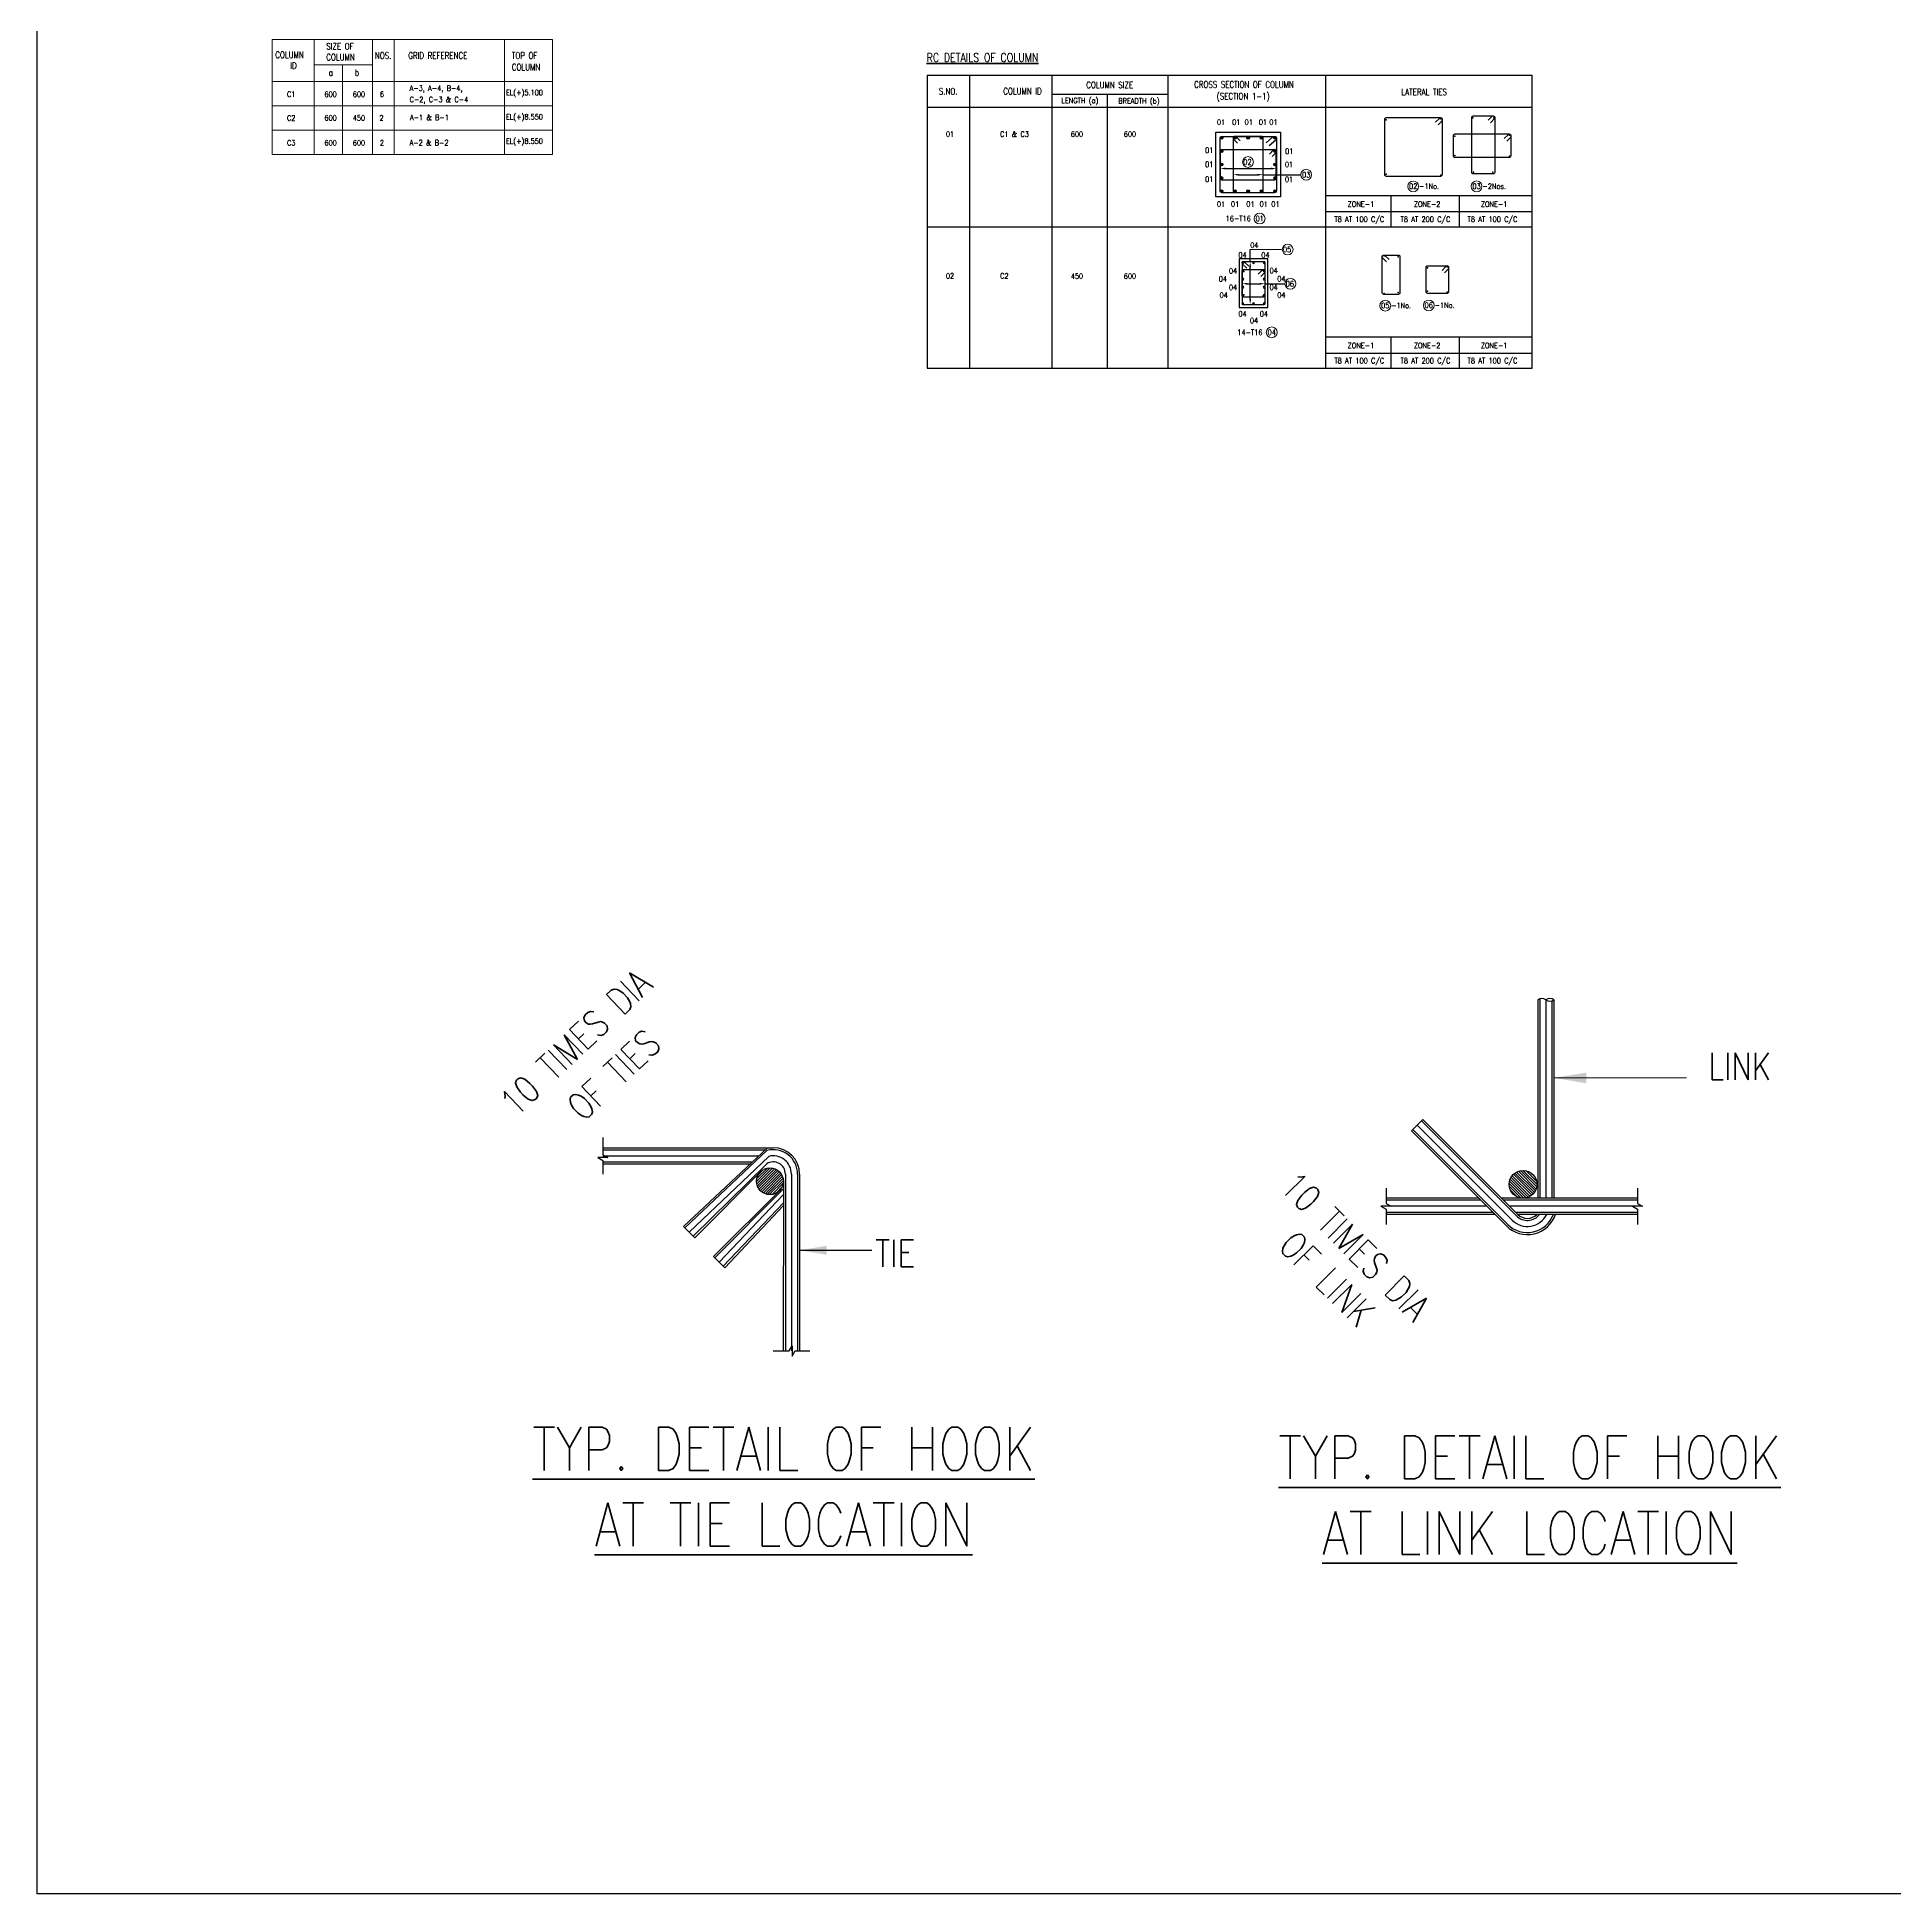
# Model space of a CAD drawing. Header units: millimetres. Extents: x -569190 to 711171, y 227905 to 729063.
# Drawn here: x 99972 to 117159, y 304127 to 321309 of the extents above; entities that cross this region are included whole.
import ezdxf
from ezdxf.enums import TextEntityAlignment as Align

# ---------------------------------------------------------------- set-up
doc = ezdxf.new("R2010")
doc.units = ezdxf.units.MM
doc.header["$LTSCALE"] = 15
for name, color, linetype in [('ADIM', 8, 'Continuous'), ('MISC', 1, 'Continuous'), ('S TEXT', 4, 'Continuous'), ('S-ANNO-DIMS', 8, 'Continuous'), ('S-ANNO-TEXT-T250', 3, 'Continuous'), ('S-CON2', 1, 'Continuous'), ('S-REIN', 4, 'Continuous')]:
    doc.layers.add(name, color=color, linetype=linetype)
for name, color, linetype, lineweight in [('S-ANNO-LEAD', 1, 'Continuous', 20), ('S-ANNO-TEXT-T300', 3, 'Continuous', 30), ('S-ANNO-TEXT-T400', 4, 'Continuous', 40), ('S-GRID-DIMS', 9, 'Continuous', 18), ('S-Sect-02CL', 1, 'Continuous', 13), ('S_DIM', 1, 'Continuous', 20), ('S_TITLE TEXT', 4, 'Continuous', 40)]:
    doc.layers.add(name, color=color, linetype=linetype, lineweight=lineweight)
doc.styles.add('2.5 ROMANS_annotative', font='romans.shx', dxfattribs={"width": 0.8, "height": 2.5})
doc.styles.add('Romans', font='romans.shx', dxfattribs={"width": 0.8})
doc.styles.add('T300-SCALE1', font='romans.shx', dxfattribs={"width": 0.8, "height": 3})
doc.dimstyles.new('MRF_100', dxfattribs={"dimscale": 100, "dimtxt": 3, "dimasz": 3, "dimexe": 1, "dimexo": 1, "dimgap": 1, "dimtad": 1, "dimdec": 0, "dimzin": 1, "dimdsep": 46, "dimtxsty": 'Romans', "dimcen": -3, "dimdle": 1, "dimclrd": 256, "dimclre": 256, "dimclrt": 3, "dimadec": 0, "dimazin": 0, "dimtfac": 1, "dimtdec": 0, "dimtofl": 0, "dimtmove": 0, "dimatfit": 3, "dimfxl": 1, "dimtvp": 2, "dimtolj": 1, "dimtzin": 0, "dimlwd": -1, "dimlwe": -1, "dimarcsym": 0})
doc.dimstyles.new('MRF_20', dxfattribs={"dimscale": 30, "dimtxt": 2.5, "dimasz": 3, "dimexe": 1, "dimexo": 1, "dimgap": 1, "dimtad": 1, "dimdec": 0, "dimrnd": 5, "dimzin": 1, "dimdsep": 46, "dimtxsty": 'Romans', "dimcen": -3, "dimdle": 1, "dimclrd": 1, "dimclre": 1, "dimclrt": 3, "dimadec": 0, "dimazin": 0, "dimtfac": 1, "dimtdec": 0, "dimtofl": 0, "dimtmove": 0, "dimatfit": 3, "dimfxl": 1, "dimtvp": 2, "dimtolj": 1, "dimtzin": 0, "dimlwd": -1, "dimlwe": -1, "dimarcsym": 0})
doc.dimstyles.new('S-DIMS-100', dxfattribs={"dimscale": 100, "dimtxt": 2.5, "dimasz": 2, "dimexe": 1.5, "dimexo": 1.5, "dimgap": 1, "dimtad": 1, "dimdec": 0, "dimzin": 1, "dimdsep": 46, "dimtxsty": 'Romans', "dimblk": 'OBLIQUE', "dimcen": 2, "dimdle": 1, "dimclrd": 1, "dimclre": 1, "dimclrt": 3, "dimadec": 0, "dimazin": 0, "dimtfac": 1, "dimtdec": 0, "dimtix": 1, "dimtmove": 2, "dimatfit": 3, "dimfxl": 1, "dimtvp": 2, "dimtolj": 1, "dimtzin": 0, "dimarcsym": 0})

# ---------------------------------------------------------------- blocks, each defined once
blk = doc.blocks.new('_Oblique')
at = {"color": 0, "linetype": 'ByBlock', "lineweight": -2}
blk.add_line((-0.5, -0.5), (0.5, 0.5), dxfattribs=at)
blk = doc.blocks.new('*U108')
for p in [(0, -12), (780, -12), (12, -767), (768, -767)]:
    blk.add_point(p)
at = {"layer": 'S-REIN'}
blk.add_lwpolyline([(793, -8), (793, -772, -0.414214), (773, -792), (7, -792, -0.414214), (-13, -772), (-13, -8, -0.414214), (7, 12), (773, 12, -0.414214)], format="xyb", close=True, dxfattribs=at)
blk.add_lwpolyline([(699, -47), (755, 8, -0.879055), (789, -25), (733, -82)], format="xyb", dxfattribs=at)
blk = doc.blocks.new('*U109')
for p in [(0, -12), (292, -12), (12, -767), (280, -767)]:
    blk.add_point(p)
at = {"layer": 'S-REIN'}
blk.add_lwpolyline([(305, -8), (305, -772, -0.414214), (285, -792), (7, -792, -0.414214), (-13, -772), (-13, -8, -0.414214), (7, 12), (285, 12, -0.414214)], format="xyb", close=True, dxfattribs=at)
blk.add_lwpolyline([(212, -47), (267, 8, -0.879055), (302, -25), (245, -82)], format="xyb", dxfattribs=at)
blk = doc.blocks.new('*D110')
at = {"layer": 'S-ANNO-DIMS', "color": 1, "transparency": 16777216}
blk.add_line((110967, 320092), (111387, 320092), dxfattribs=at)
for points in [[(110967, 320101), (110967, 320084), (110917, 320092)], [(111387, 320101), (111387, 320084), (111437, 320092)]]:
    blk.add_solid(points, dxfattribs=at)
blk = doc.blocks.new('bardot_001')
at = {"layer": 'S-REIN', "linetype": 'Continuous'}
h = blk.add_hatch(color=256, dxfattribs=at)
h.dxf.hatch_style = 1
h.paths.add_polyline_path([(-12.5, 0, 1), (12.5, 0, 1)])
blk.add_circle((0, 0), 12.5, dxfattribs=at)
blk = doc.blocks.new('*U99')
blk.add_blockref('bardot_001', (0, 0))
blk = doc.blocks.new('*U100')
at = {"color": 0, "linetype": 'ByBlock', "lineweight": -2, "transparency": 16777216}
for p in [(53, -52), (176, -52), (300, -52), (424, -52), (548, -52)]:
    blk.add_blockref('*U99', p, dxfattribs=at)
blk = doc.blocks.new('*U101')
blk.add_blockref('bardot_001', (0, 0))
blk = doc.blocks.new('*U102')
at = {"color": 0, "linetype": 'ByBlock', "lineweight": -2, "transparency": 16777216}
for p in [(53, -547), (176, -547), (300, -547), (424, -547), (548, -547)]:
    blk.add_blockref('*U101', p, dxfattribs=at)
blk = doc.blocks.new('*U103')
at = {"rotation": 90}
blk.add_blockref('bardot_001', (0, 0), dxfattribs=at)
blk = doc.blocks.new('*U104')
at = {"color": 0, "linetype": 'ByBlock', "lineweight": -2, "transparency": 16777216, "rotation": 270}
for p in [(53, -52), (53, -176), (53, -300), (53, -424), (53, -547)]:
    blk.add_blockref('*U103', p, dxfattribs=at)
blk = doc.blocks.new('*U105')
at = {"rotation": 90}
blk.add_blockref('bardot_001', (0, 0), dxfattribs=at)
blk = doc.blocks.new('*U106')
at = {"color": 0, "linetype": 'ByBlock', "lineweight": -2, "transparency": 16777216, "rotation": 270}
for p in [(548, -52), (548, -176), (548, -300), (548, -424), (548, -547)]:
    blk.add_blockref('*U105', p, dxfattribs=at)
blk = doc.blocks.new('*U98')
at = {"layer": 'S-CON2'}
blk.add_lwpolyline([(0, 0), (600, 0), (600, -600), (0, -600)], close=True, dxfattribs=at)
at = {"layer": 'S-REIN'}
blk.add_lwpolyline([(60, -40), (540, -40, -0.414214), (560, -60), (560, -540, -0.414214), (540, -560), (60, -560, -0.414214), (40, -540), (40, -60, -0.414214)], format="xyb", close=True, dxfattribs=at)
blk.add_lwpolyline([(467, -99), (526, -46, -0.979502), (554, -74), (495, -128)], format="xyb", dxfattribs=at)
for name in ['*U100', '*U104', '*U106', '*U102']:
    blk.add_blockref(name, (0, 0))
blk = doc.blocks.new('*D111')
at = {"layer": 'S-ANNO-DIMS', "color": 1, "transparency": 16777216}
for p, q in [((111089, 320036), (111265, 320036)), ((111315, 320036), (111663, 320036))]:
    blk.add_line(p, q, dxfattribs=at)
for points in [[(111089, 320044), (111089, 320027), (111039, 320036)], [(111265, 320044), (111265, 320027), (111315, 320036)]]:
    blk.add_solid(points, dxfattribs=at)
blk = doc.blocks.new('*U107')
for p in [(0, -12), (391, -12), (12, -742), (379, -742)]:
    blk.add_point(p)
at = {"layer": 'S-REIN'}
blk.add_lwpolyline([(404, -8), (404, -747, -0.414214), (384, -767), (7, -767, -0.414214), (-13, -747), (-13, -8, -0.414214), (7, 12), (384, 12, -0.414214)], format="xyb", close=True, dxfattribs=at)
blk.add_lwpolyline([(311, -47), (366, 8, -0.879055), (400, -25), (344, -82)], format="xyb", dxfattribs=at)
blk = doc.blocks.new('*U153')
for p in [(0, -12), (389, -12), (12, -742), (376, -742)]:
    blk.add_point(p)
at = {"layer": 'S-REIN'}
blk.add_lwpolyline([(401, -8), (401, -747, -0.414214), (381, -767), (7, -767, -0.414214), (-13, -747), (-13, -8, -0.414214), (7, 12), (381, 12, -0.414214)], format="xyb", close=True, dxfattribs=at)
blk.add_lwpolyline([(308, -47), (363, 8, -0.879055), (398, -25), (342, -82)], format="xyb", dxfattribs=at)
blk = doc.blocks.new('*U72')
blk.add_blockref('bardot_001', (0, 0))
blk = doc.blocks.new('*U73')
at = {"color": 0, "linetype": 'ByBlock', "lineweight": -2, "transparency": 16777216}
for p in [(53, -52), (200, -52), (348, -52)]:
    blk.add_blockref('*U72', p, dxfattribs=at)
blk = doc.blocks.new('*U74')
blk.add_blockref('bardot_001', (0, 0))
blk = doc.blocks.new('*U75')
at = {"color": 0, "linetype": 'ByBlock', "lineweight": -2, "transparency": 16777216}
for p in [(53, -622), (200, -622), (348, -622)]:
    blk.add_blockref('*U74', p, dxfattribs=at)
blk = doc.blocks.new('*U76')
at = {"rotation": 90}
blk.add_blockref('bardot_001', (0, 0), dxfattribs=at)
blk = doc.blocks.new('*U77')
at = {"color": 0, "linetype": 'ByBlock', "lineweight": -2, "transparency": 16777216, "rotation": 270}
for p in [(53, -52), (53, -166), (53, -280), (53, -394), (53, -508), (53, -622)]:
    blk.add_blockref('*U76', p, dxfattribs=at)
blk = doc.blocks.new('*U78')
at = {"rotation": 90}
blk.add_blockref('bardot_001', (0, 0), dxfattribs=at)
blk = doc.blocks.new('*U79')
at = {"color": 0, "linetype": 'ByBlock', "lineweight": -2, "transparency": 16777216, "rotation": 270}
for p in [(348, -52), (348, -166), (348, -280), (348, -394), (348, -508), (348, -622)]:
    blk.add_blockref('*U78', p, dxfattribs=at)
blk = doc.blocks.new('*U71')
at = {"layer": 'S-CON2'}
blk.add_lwpolyline([(0, 0), (400, 0), (400, -675), (0, -675)], close=True, dxfattribs=at)
at = {"layer": 'S-REIN'}
blk.add_lwpolyline([(60, -40), (340, -40, -0.414214), (360, -60), (360, -615, -0.414214), (340, -635), (60, -635, -0.414214), (40, -615), (40, -60, -0.414214)], format="xyb", close=True, dxfattribs=at)
blk.add_lwpolyline([(267, -99), (326, -46, -0.979502), (354, -74), (295, -128)], format="xyb", dxfattribs=at)
for name in ['*U73', '*U77', '*U79', '*U75']:
    blk.add_blockref(name, (0, 0))
blk = doc.blocks.new('*U154')
for p in [(0, -12), (349, -12), (12, -283), (336, -283)]:
    blk.add_point(p)
at = {"layer": 'S-REIN'}
blk.add_lwpolyline([(361, -8), (361, -288, -0.414214), (341, -308), (7, -308, -0.414214), (-13, -288), (-13, -8, -0.414214), (7, 12), (341, 12, -0.414214)], format="xyb", close=True, dxfattribs=at)
blk.add_lwpolyline([(268, -47), (323, 8, -0.879055), (358, -25), (301, -82)], format="xyb", dxfattribs=at)
blk = doc.blocks.new('*D112')
at = {"layer": 'S-ANNO-DIMS', "color": 1, "transparency": 16777216}
for p, q in [((111195, 319230), (111195, 319342)), ((111195, 318884), (111195, 319180))]:
    blk.add_line(p, q, dxfattribs=at)
for points in [[(111187, 319180), (111204, 319180), (111195, 319230)], [(111187, 318884), (111204, 318884), (111195, 318834)]]:
    blk.add_solid(points, dxfattribs=at)
blk = doc.blocks.new('*D113')
at = {"layer": 'S-ANNO-DIMS', "color": 1, "transparency": 16777216}
for p, q in [((111169, 319027), (111283, 319027)), ((111333, 319027), (111519, 319027))]:
    blk.add_line(p, q, dxfattribs=at)
for points in [[(111169, 319035), (111169, 319018), (111119, 319027)], [(111283, 319035), (111283, 319018), (111333, 319027)]]:
    blk.add_solid(points, dxfattribs=at)
blk = doc.blocks.new('*U80')
for p in [(0, -12), (12, -207), (508, -207), (520, -12)]:
    blk.add_point(p)
at = {"layer": 'S-REIN'}
blk.add_lwpolyline([(533, -8), (533, -212, -0.414214), (513, -232), (7, -232, -0.414214), (-13, -212), (-13, -8, -0.414214), (7, 12), (513, 12, -0.414214)], format="xyb", close=True, dxfattribs=at)
blk.add_lwpolyline([(439, -47), (495, 8, -0.879055), (529, -25), (473, -82)], format="xyb", dxfattribs=at)

msp = doc.modelspace()

# ---------------------------------------------------------------- hatches: boundary and pattern name
at = {"extrusion": (-0.004563, -7.99874e-11, 0.99999)}
h = msp.add_hatch(dxfattribs=at)
h.set_pattern_fill('ANSI31', color=8, scale=135.227006, angle=-0.00034, style=0)
h.set_pattern_definition([(44.9996633, (-328935.12, 298777.172), (-11.9524214, 11.9525619), [])])
h.paths.add_polyline_path([(106877.5, 310721.2, 1), (106629.9, 310721.2, 1)])
h = msp.add_hatch(dxfattribs=at)
h.set_pattern_fill('ANSI31', color=8, scale=140.625, angle=-90.00034, style=0)
h.set_pattern_definition([(314.9996633, (101300.941, 763773.737), (12.4296844, 12.42953834), [])])
h.paths.add_polyline_path([(113850.5, 310693.1, 1), (113593.1, 310693.1, 1)])

# ---------------------------------------------------------------- linework, layer by layer
at = {"color": 2, "extrusion": (-0.004563, -7.99874e-11, 0.99999)}
for p, q in [((113855.7, 312399.9, 598.5), (113855.7, 310564.6, 598.5)), ((114005.7, 312399.9, 599.1), (114005.7, 310564.6, 599.1)), ((112686.1, 311187.5, 593.1), (112792.2, 311293.5, 593.6)), ((112792.2, 311293.5, 593.6), (113671.1, 310414.6, 597.6)), ((112686.1, 311187.5, 593.1), (113565.1, 310308.5, 597.1)), ((105205.2, 311031.7, 559), (106782, 311031.7, 566.2)), ((105952.5, 310302.4, 562.4), (106727.9, 311031.7, 565.9)), ((105205.2, 310881.7, 559), (106568.4, 310881.7, 565.2)), ((106055.9, 310199, 562.9), (106674, 310817.2, 565.7)), ((107025.8, 310788, 567.3), (107025.7, 309150.6, 567.3)), ((106230, 310024.9, 563.7), (106848.2, 310643, 566.5)), ((106875.8, 310729.3, 566.6), (106875.7, 309150.6, 566.6)), ((106333.4, 309921.5, 564.1), (106875.8, 310498.1, 566.6)), ((113309, 310564.6, 596), (112451.7, 310564.6, 592.1)), ((113459, 310414.6, 596.6), (112451.7, 310414.6, 592.1)), ((114002.3, 310564.6, 599.1), (113521.1, 310564.6, 596.9)), ((113820.1, 310564.6, 598.3), (113617.5, 310564.6, 597.4)), ((114778.3, 310414.6, 602.7), (113671.1, 310414.6, 597.6)), ((114778.3, 310564.6, 602.7), (113848.3, 310564.6, 598.4)), ((106055.9, 310199, 562.9), (105952.5, 310302.4, 562.4)), ((106230, 310024.9, 563.7), (106333.4, 309921.5, 564.1))]:
    msp.add_line(p, q, dxfattribs=at)
at = {"color": 8, "extrusion": (-0.004563, -7.99874e-11, 0.99999)}
for p, q in [((113874.5, 312409.5, 598.5), (113874.5, 310564.6, 598.5)), ((113930.7, 312399.9, 598.8), (113930.7, 310564.6, 598.8)), ((113987, 312390.3, 599.1), (113987, 310564.6, 599.1)), ((112778.9, 311280.3, 593.5), (113657.9, 310401.3, 597.6)), ((112699.4, 311200.7, 593.2), (113578.3, 310321.8, 597.2)), ((112739.1, 311240.5, 593.4), (113618.1, 310361.5, 597.4)), ((105205.2, 311013, 559), (106704, 311013, 565.8)), ((105205.2, 310956.7, 559), (106648.1, 310956.7, 565.6)), ((105965.5, 310289.4, 562.5), (106724.2, 311005.4, 565.9)), ((106004.4, 310250.5, 562.6), (106741.3, 310951.7, 566)), ((105205.2, 310900.5, 559), (106588.3, 310900.5, 565.3)), ((106043, 310211.9, 562.8), (106722.5, 310883.5, 565.9)), ((106894.5, 310788, 566.7), (106894.5, 309150.6, 566.7)), ((106950.8, 310788, 567), (106950.7, 309150.6, 567)), ((107007, 310788, 567.2), (107007, 309150.6, 567.2)), ((106242.9, 310012, 563.7), (106875.8, 310652.4, 566.6)), ((106281.5, 309973.4, 563.9), (106875.8, 310597.9, 566.6)), ((106320.4, 309934.5, 564.1), (106875.8, 310522.9, 566.6)), ((113327.7, 310545.8, 596.1), (112451.7, 310545.8, 592.1)), ((113384, 310489.6, 596.3), (112451.7, 310489.6, 592.1)), ((113440.2, 310433.3, 596.6), (112451.7, 310433.3, 592.1)), ((114778.3, 310545.8, 602.7), (113539.9, 310545.8, 597)), ((114778.3, 310489.6, 602.7), (113596.1, 310489.6, 597.3)), ((114778.3, 310433.3, 602.7), (113652.4, 310433.3, 597.5))]:
    msp.add_line(p, q, dxfattribs=at)
msp.add_lwpolyline([(99972.1, 335241.3), (135592.8, 335241.3), (135592.8, 304126.9), (99972.1, 304126.9)], close=True)
at = {"color": 2, "extrusion": (-0.004563, -7.99874e-11, 0.99999)}
for centre, radius in [((106753.7, 310721.2, 78.9), 123.8), ((113721.8, 310693.1, 78.9), 128.7)]:
    msp.add_circle(centre, radius, dxfattribs=at)
at = {"color": 1, "extrusion": (-0.004563, -7.99874e-11, 0.99999)}
for centre, start, end in [((113894.8, 312349.9, 78.9), 53.12977, 126.86956), ((113969.8, 312349.9, 78.9), 53.12977, 126.86956), ((113969.8, 312449.9, 78.9), 233.12977, 306.86956)]:
    msp.add_arc(centre, 62.5, start, end, dxfattribs=at)
at = {"color": 8, "extrusion": (-0.004563, -7.99874e-11, 0.99999)}
for centre, radius, start, end in [((106783.5, 310788, 78.9), 225, 359.99966, 104.88679), ((106783.5, 310788, 78.9), 168.8, 359.99966, 103.95804), ((106783.5, 310788, 78.9), 112.5, 359.99966, 121.92203), ((113761.1, 310503, 78.9), 256.3, 224.99966, 339.82213), ((113761.1, 310503, 78.9), 200, 224.99966, 333.77183), ((113761.1, 310503, 78.9), 143.7, 224.99966, 322.05679)]:
    msp.add_arc(centre, radius, start, end, dxfattribs=at)
at = {"color": 2, "extrusion": (-0.004563, -7.99874e-11, 0.99999)}
for centre, radius, start, end in [((106783.5, 310788, 78.9), 243.8, 359.99966, 89.99966), ((113761.1, 310503, 78.9), 275, 224.99966, 341.25131), ((113761.1, 310503, 78.9), 125, 224.99966, 314.99966)]:
    msp.add_arc(centre, radius, start, end, dxfattribs=at)
at = {"layer": 'ADIM', "extrusion": (-0.004563, -7.99874e-11, 0.99999), "elevation": 78.9}
for points in [[(105206.6, 311125.5), (105206.6, 310967.1), (105253.5, 310940.1), (105159.7, 310940.1), (105206.6, 310913), (105206.6, 310788)], [(112453.2, 310658.3), (112453.2, 310516.8), (112500.1, 310489.7), (112406.3, 310489.7), (112453.2, 310462.7), (112453.2, 310320.8)], [(114779.8, 310658.3), (114779.8, 310516.5), (114826.7, 310489.4), (114733, 310489.4), (114779.8, 310462.3), (114779.8, 310320.8)], [(106783.5, 309150.6), (106931.7, 309150.6), (106958.7, 309197.4), (106958.7, 309103.7), (106985.8, 309150.6), (107121, 309150.6)]]:
    msp.add_lwpolyline(points, dxfattribs=at)
at = {"layer": 'MISC', "color": 1, "extrusion": (-0.004563, -5.63398e-06, 0.99999)}
for p, q in [((111896.1, 319842.5, -2.1), (113802.4, 319842.5, 6.6)), ((111896.1, 319693.7, -2.1), (113802.4, 319693.7, 6.6)), ((112500.7, 319553.3, 0.6), (112500.7, 319842.5, 0.6)), ((113130.4, 319553.3, 3.5), (113130.4, 319842.5, 3.5)), ((111896.1, 318534.1, 0), (113802.4, 318534.1, 8.7)), ((112500.7, 318244.9, 2.8), (112500.7, 318534.1, 2.8)), ((113130.4, 318244.9, 5.6), (113130.4, 318534.1, 5.6)), ((111896.1, 318385.3, 0), (113802.4, 318385.3, 8.7))]:
    msp.add_line(p, q, dxfattribs=at)
at = {"layer": 'S-ANNO-LEAD'}
for p, q in [((102147.4, 321288.2, 0), (104740.1, 321288.2, 0)), ((102147.4, 321288.2, 0), (102147.4, 320224, 0)), ((102535.3, 321288.2, 0), (102535.3, 320224, 0)), ((103075.3, 321288.2, 0), (103075.3, 320224, 0)), ((103273.7, 321288.2, 0), (103273.7, 320224, 0)), ((104295.5, 321288.2, 0), (104295.5, 320224, 0)), ((104740.1, 321288.2, 0), (104740.1, 320224, 0)), ((102147.4, 320897.8, 0), (104740.1, 320897.8, 0)), ((102535.3, 321053.7, 0), (103074.5, 321053.7, 0)), ((102796.3, 321053.7, 0), (102796.3, 320224, 0)), ((102147.4, 320673.2, 0), (104740.1, 320673.2, 0)), ((102147.4, 320448.6, 0), (104740.1, 320448.6, 0)), ((102147.4, 320224, 0), (104740.1, 320224, 0))]:
    msp.add_line(p, q, dxfattribs=at)
at = {"layer": 'S-CON2'}
for p, q in [((108206.1, 320956, 1.5), (113802.4, 320956, 3.8)), ((108206.1, 320956), (108206.1, 318244.9)), ((108597.8, 320956), (108597.8, 318244.9)), ((109358.9, 320956), (109358.9, 318244.9)), ((110432.8, 320956), (110432.8, 318244.9)), ((111896.1, 318244.9), (111896.1, 320956)), ((113802.4, 318244.9, 3.2), (113802.4, 320956, 3.8)), ((109358.9, 320781, 1.5), (110432.8, 320781, 1.5)), ((109870.4, 320781, 1.5), (109870.4, 318244.9, 1)), ((108206.1, 320662, 1.5), (113802.4, 320662, 3.8)), ((108206.1, 319553.3, 1.5), (113802.4, 319553.3, 3.8)), ((108206.1, 318244.9, 3.6), (113802.4, 318244.9, 5.9))]:
    msp.add_line(p, q, dxfattribs=at)
at = {"layer": 'S-Sect-02CL'}
msp.add_line((111195.2, 319343.3, 0.5), (111491.4, 319343.3, 0.5), dxfattribs=at)
for centre in [(111174.9, 320153.1, 0), (111713.1, 320035.6, 0), (112703.3, 319927.1, -2.1), (113289.5, 319927.4, -2.1), (111282.4, 319629.6, -3.6), (111541.9, 319343.3, 0.5), (111567, 319026.6, 0.5), (112444.8, 318823.7, 0.5), (112847.5, 318826.1, 0.5), (111394.4, 318576.9, 0.5)]:
    msp.add_circle(centre, 50, dxfattribs=at)

# ---------------------------------------------------------------- block references
at = {"yscale": 0.6666666666666666, "zscale": 0.6666666666666666}
for name, p, xscale, rotation in [('*U108', (112965.4, 320031.9, -2.1), -0.6666666666666666, 270), ('*U109', (113600.7, 320206.1, -2.1), -0.6666666666666666, 270), ('*U107', (111428.7, 319997.6, 0), -0.6666666666666666, 270), ('*U80', (112425.2, 318936.7, 0.5), 0.6666666666666666, 90.00000000000001), ('*U154', (113024.5, 318949.2, 0.5), -0.6666666666666666, 270), ('*U154', (111324.3, 318915.2, 0.5), -0.6666666666666666, 270)]:
    msp.add_blockref(name, p, dxfattribs=dict(at, xscale=xscale, rotation=rotation))
for name, p, xscale in [('*U109', (113254.3, 320570.9, -2.1), 0.6666666666666666), ('*U153', (111306.4, 320381.1, 0), -0.6666666666666666), ('*U71', (111359.3, 319256.8, 0.5), -0.6666666666666666)]:
    msp.add_blockref(name, p, dxfattribs=dict(at, xscale=xscale))
msp.add_blockref('*U98', (110877, 320429.4, 0))

# ---------------------------------------------------------------- texts
at = {"layer": 'S TEXT', "color": 3, "extrusion": (-0.004563, -7.99874e-11, 0.99999), "style": 'Romans', "width": 0.8}
for s, p in [('LINK', (115435.1, 311658.9, 76.2)), ('TIE', (107728.6, 309930, 78.9))]:
    msp.add_text(s, height=250, rotation=359.99966, dxfattribs=at).set_placement(p)
at = {"layer": 'S-ANNO-TEXT-T250', "width": 0.8}
for s, style, p in [('EL(+)5.100', '2.5 ROMANS_annotative', (104308.8, 320770.7, -3901.7)), ('LENGTH (a)', 'Romans', (109448.1, 320697.3, 1.5)), ('BREADTH (b)', 'Romans', (109974.1, 320693.6, 1.5)), ('EL(+)8.550', '2.5 ROMANS_annotative', (104308.8, 320546.1, -3901.7)), ('01', 'Romans', (110887.5, 320497, 0)), ('01', 'Romans', (111028.4, 320497, 0)), ('01', 'Romans', (111144.3, 320497, 0)), ('01', 'Romans', (111275.1, 320497, 0)), ('01', 'Romans', (111371.9, 320497, 0)), ('EL(+)8.550', '2.5 ROMANS_annotative', (104308.8, 320321.5, -3901.7)), ('01', 'Romans', (108379.5, 320385.6, 0)), ('C1 & C3', 'Romans', (108880.8, 320385.6, 0)), ('600', 'Romans', (109535.3, 320385.6, 0)), ('600', 'Romans', (110025.2, 320385.6, 0)), ('01', 'Romans', (110778.2, 320236.9, 0)), ('01', 'Romans', (111518.4, 320227.4, 0)), ('01', 'Romans', (110778.2, 320106.4, 0)), ('02', 'Romans', (111131.7, 320128.1, 0)), ('01', 'Romans', (111515.9, 320105.2, 0)), ('01', 'Romans', (110778.2, 319968.5, 0)), ('01', 'Romans', (111515.9, 319967.4, 0)), ('01', 'Romans', (110887.5, 319738.9, 0)), ('01', 'Romans', (111017.3, 319738.9, 0)), ('01', 'Romans', (111159.2, 319738.9, 0)), ('01', 'Romans', (111282.2, 319738.9, 0)), ('01', 'Romans', (111390.8, 319738.9, 0)), ('16-T16', 'Romans', (110968.2, 319604.6, -3.6)), ('04', 'Romans', (111195.2, 319358.8, 0.5)), ('05', 'Romans', (111498.7, 319318.3, 0.5)), ('04', 'Romans', (110998.1, 319120.2, 0.5)), ('04', 'Romans', (111085.9, 319267.4, 0.5)), ('04', 'Romans', (111297.7, 319267.4, 0.5)), ('04', 'Romans', (111374, 319123.4, 0.5)), ('02', 'Romans', (108379.5, 319074.2)), ('C2', 'Romans', (108880.8, 319074.2)), ('450', 'Romans', (109535.3, 319072.1, 0.5)), ('600', 'Romans', (110025.2, 319072.1, 0.5)), ('04', 'Romans', (110904, 319046.4, 0.5)), ('04', 'Romans', (110998.1, 318967.5, 0.5)), ('04', 'Romans', (111374, 318968.7, 0.5)), ('04', 'Romans', (111445.1, 319047.6, 0.5)), ('06', 'Romans', (111523.8, 319001.6, 0.5)), ('04', 'Romans', (110911.8, 318895.8, 0.5)), ('04', 'Romans', (111445.1, 318896.9, 0.5)), ('04', 'Romans', (111085.9, 318723, 0.5)), ('04', 'Romans', (111192.3, 318660.4, 0.5)), ('04', 'Romans', (111283.4, 318723, 0.5)), ('14-T16', 'Romans', (111076.2, 318551.9, 0.5))]:
    msp.add_text(s, height=50, dxfattribs=dict(at, style=style)).set_placement(p)
at = {"layer": 'S-ANNO-TEXT-T250', "style": 'Romans', "width": 0.8}
for s, p in [('03', (111713.1, 320035.6, 0)), ('02', (112703.3, 319928.7, -2.1)), ('03', (113289.5, 319929, -2.1)), ('01', (111282.4, 319629.6, -3.6)), ('05', (112444.8, 318825.3, 0.5)), ('06', (112847.5, 318827.7, 0.5)), ('04', (111394.4, 318576.9, 0.5))]:
    msp.add_text(s, height=50, dxfattribs=at).set_placement(p, align=Align.MIDDLE_CENTER)
for s, p in [('-1No.', (112757.7, 319928.7, -2.1)), ('-2Nos.', (113344, 319929, -2.1)), ('-1No.', (112499.2, 318825.3, 0.5)), ('-1No.', (112901.9, 318827.7, 0.5))]:
    msp.add_text(s, height=50, dxfattribs=at).set_placement(p, align=Align.MIDDLE_LEFT)
at = {"layer": 'S-ANNO-TEXT-T250', "extrusion": (-0.004563, -5.63398e-06, 0.99999), "style": 'Romans', "width": 0.8}
for s, p in [('ZONE-1', (112218.6, 319723.5, -514.5)), ('ZONE-2', (112830.9, 319723.5, -514.5)), ('ZONE-1', (113450.7, 319723.5, -514.5)), ('T8 AT 100 C/C ', (112218.6, 319583.1, -514.5)), ('T8 AT 200 C/C ', (112830.9, 319583.1, -514.5)), ('T8 AT 100 C/C ', (113450.7, 319583.1, -514.5)), ('ZONE-1', (112218.6, 318415.1, -512.4)), ('ZONE-2', (112830.9, 318415.1, -512.4)), ('ZONE-1', (113450.7, 318415.1, -512.4)), ('T8 AT 100 C/C ', (112218.6, 318274.7, -512.4)), ('T8 AT 200 C/C ', (112830.9, 318274.7, -512.4)), ('T8 AT 100 C/C ', (113450.7, 318274.7, -512.4))]:
    msp.add_text(s, height=50, rotation=359.99966, dxfattribs=at).set_placement(p, align=Align.BOTTOM_CENTER)
at = {"layer": 'S-ANNO-TEXT-T250', "char_height": 50, "width": 1650.013, "attachment_point": 1, "style": '2.5 ROMANS_annotative'}
for s, insert in [('\\pxsm1.25;A-3, A-4, B-4, \\PC-2, C-3 & C-4', (103417.8, 320860.9, 0)), ('\\pxsm1.25;A-1 & B-1', (103421.2, 320590.7, 0)), ('\\pxsm1.25;A-2 & B-2', (103417.8, 320357.1, 0))]:
    msp.add_mtext(s, dxfattribs=dict(at, insert=insert))
at = {"layer": 'S-ANNO-TEXT-T300', "style": 'Romans', "width": 0.8}
for s, height, p in [('SIZE OF', 60, (102647.1, 321193.5, 0)), ('COLUMN', 60, (102175, 321114.8, 0)), ('ID', 60, (102313.6, 321014.8, 0)), ('COLUMN', 60, (102647.1, 321093.5, 0)), ('NOS.', 60, (103097.1, 321108.3, 0)), ('GRID REFERENCE', 60, (103405.4, 321108.3, 0)), ('TOP OF', 60, (104363.5, 321108.3, 0)), ('COLUMN', 60, (104363.5, 321001.1, 0)), ('a', 60, (102669.4, 320950, 0)), ('b', 60, (102912, 320950, 0)), ('C1', 50, (102283.5, 320755.1, 0)), ('600', 50, (102629.9, 320754.5, 0)), ('600', 50, (102892.3, 320754.5, 0)), ('6', 50, (103143.2, 320755.1, 0)), ('C2', 50, (102283.5, 320535, 0)), ('600', 50, (102629.9, 320535.9, 0)), ('450', 50, (102892.3, 320535.9, 0)), ('2', 50, (103139.3, 320535.9, 0)), ('C3', 50, (102283.5, 320305.9, 0)), ('600', 50, (102629.9, 320305.4, 0)), ('600', 50, (102892.3, 320305.4, 0)), ('2', 50, (103143.2, 320305.9, 0))]:
    msp.add_text(s, height=height, dxfattribs=at).set_placement(p)
at = {"layer": 'S-ANNO-TEXT-T400', "style": 'Romans', "width": 0.8}
msp.add_text('%%URC DETAILS OF COLUMN', height=80, dxfattribs=at).set_placement((108201.8, 321079.6, 1.5))
at = {"layer": 'S-ANNO-TEXT-T400', "linetype": 'Continuous', "ltscale": 0.5, "extrusion": (-0.004563, -7.99874e-11, 0.99999), "style": 'Romans', "width": 0.8}
for s, p in [('%%UTYP. DETAIL OF HOOK', (106880, 308244.8, 78.9)), ('%%UTYP. DETAIL OF HOOK', (113782.3, 308166.7, 78.9)), ('%%UAT TIE LOCATION', (106880, 307544.8, 78.9)), ('%%UAT LINK LOCATION', (113782.3, 307466.7, 78.9))]:
    msp.add_text(s, height=400, rotation=359.99966, dxfattribs=at).set_placement(p, align=Align.MIDDLE)
at = {"layer": 'S-GRID-DIMS', "color": 3, "extrusion": (-0.004563, -7.99874e-11, 0.99999), "style": 'Romans', "width": 0.8}
for s, rotation, p in [('10 TIMES DIA', 43.57696, (104401.6, 311305.1, 78.9)), ('OF TIES', 43.57696, (105025.3, 311263.7, 78.9)), ('10 TIMES DIA', 314.99966, (111457.8, 310656.3, 78.9)), ('OF LINK', 314.99966, (111444, 310105.7, 78.9))]:
    msp.add_text(s, height=250, rotation=rotation, dxfattribs=at).set_placement(p)
at = {"layer": 'S_TITLE TEXT', "style": 'T300-SCALE1', "width": 0.8}
for s, p in [('COLUMN SIZE', (109895.7, 320866.2, 1.5)), ('S.NO.', (108400.3, 320806.9, 1.5)), ('COLUMN ID', (109088.5, 320808.5, 1.5))]:
    msp.add_text(s, height=60, dxfattribs=at).set_placement(p, align=Align.MIDDLE_CENTER)
for s, p in [('CROSS SECTION OF COLUMN', (110676.9, 320840.6, 1.5)), ('(SECTION 1-1)', (110885.8, 320731.7, 1.5)), ('LATERAL TIES', (112593.8, 320771.5, 1.5))]:
    msp.add_text(s, height=60, dxfattribs=at).set_placement(p)

# ---------------------------------------------------------------- dimensions: what is measured, and where the dimension line sits
at = {"layer": 'S-ANNO-DIMS', "lineweight": 5}
for base, p1, p2, picture, middle in [((111437, 320092.4, 0), (110917, 320128.4, 0), (111437, 320148.5, 0), '*D110', (111127, 320092.4, 0)), ((111314.8, 320035.6, 0), (111038.8, 320071.6, 0), (111314.8, 320083.7, 0), '*D111', (111643.1, 320035.6, 0)), ((111332.6, 319026.6, 0.5), (111119.2, 319073.7, 0.5), (111332.6, 319092.4, 0.5), '*D113', (111498.9, 319026.6, 0.5))]:
    dim = msp.add_linear_dim(base=base, p1=p1, p2=p2, text=' ', dimstyle='MRF_20', override={"dimscale": 20, "dimasz": 2.5, "dimse1": 1, "dimse2": 1}, dxfattribs=at)
    dim.commit()
    dim.dimension.update_dxf_attribs({"geometry": picture, "text_midpoint": middle, "dimtype": 160})
dim = msp.add_linear_dim(base=(111195.2, 319230.2, 0.5), p1=(111208.5, 318833.5, 0.5), p2=(111195.2, 319230.2, 0.5), angle=90, text=' ', dimstyle='MRF_20', override={"dimscale": 20, "dimasz": 2.5, "dimse1": 1, "dimse2": 1}, dxfattribs=at)
dim.commit()
dim.dimension.update_dxf_attribs({"geometry": '*D112', "text_midpoint": (111195.2, 319322.5, 0.5), "dimtype": 160})

# ---------------------------------------------------------------- leaders
at = {"layer": 'S-GRID-DIMS'}
msp.add_leader([(107025.8, 310082.6, 567.3), (107695.8, 310082.6, 570.4)], dimstyle='S-DIMS-100', override={"dimasz": 2.5, "dimtmove": 1, "dimtfill": 1}, dxfattribs=at)
at = {"layer": 'S_DIM'}
msp.add_leader([(114005.7, 311677.4, 599.1), (115230.4, 311677.4, 599.1)], dimstyle='MRF_100', dxfattribs=at)

doc.saveas('drawing.dxf')
